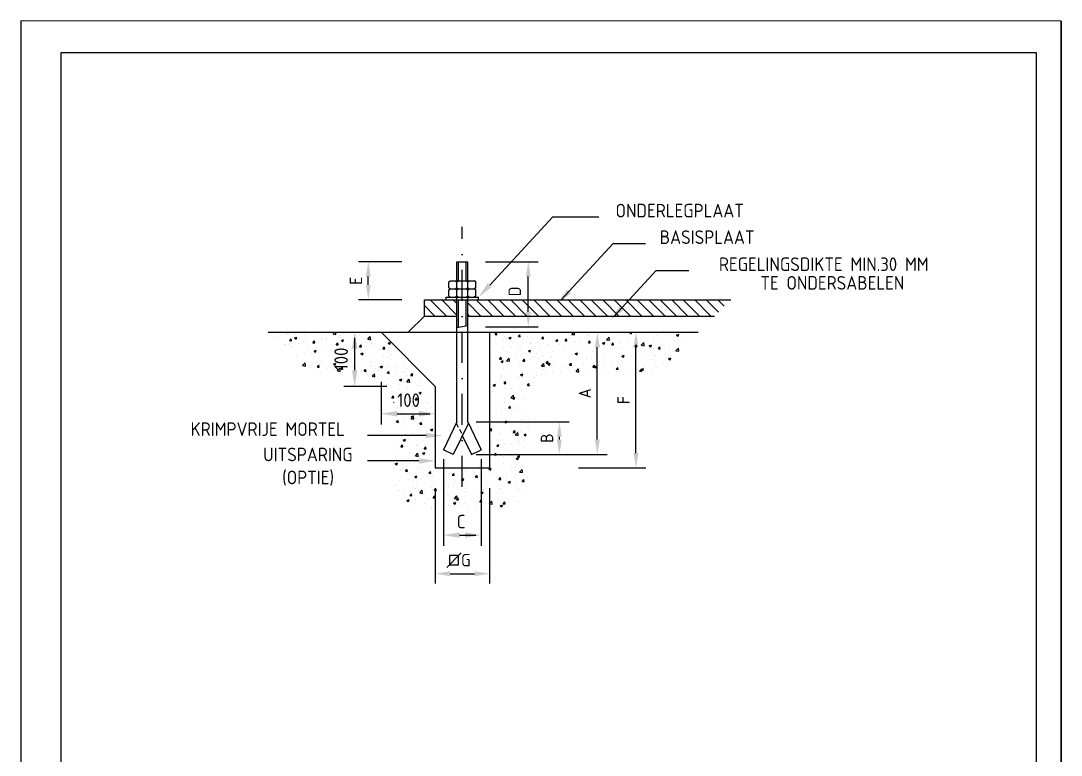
# Model space of a CAD drawing. Extents: x 0 to 2100, y 0 to 2971.
# Drawn here: x 0 to 2100, y 1489 to 2971 of the extents above; entities that cross this region are included whole.
import ezdxf
from ezdxf.enums import TextEntityAlignment as Align

# ---------------------------------------------------------------- set-up
doc = ezdxf.new("R2010")
doc.units = 0
doc.header["$LTSCALE"] = 5
doc.header["$MEASUREMENT"] = 0
doc.header["$PDMODE"] = 3
doc.linetypes.add('DASHDOT', pattern=[25, 12.5, -6.25, 0, -6.25])
doc.linetypes.add('HIDDEN', pattern=[9.375, 6.25, -3.125])
doc.layers.get('0').update_dxf_attribs({"linetype": 'CONTINUOUS'})
doc.layers.get('DEFPOINTS').update_dxf_attribs({"linetype": 'CONTINUOUS'})
for name, color, linetype in [('25', 7, 'CONTINUOUS'), ('35', 2, 'CONTINUOUS'), ('ARC', 3, 'CONTINUOUS'), ('AS', 3, 'DASHDOT'), ('MAAT', 7, 'CONTINUOUS')]:
    doc.layers.add(name, color=color, linetype=linetype)
doc.styles.get("Standard").update_dxf_attribs({"font": 'iso'})
doc.dimstyles.get("Standard").update_dxf_attribs({"dimtxt": 0.18, "dimasz": 0.18, "dimexe": 0.18, "dimexo": 0.0625, "dimgap": 0.09, "dimtad": 0, "dimtih": 1, "dimtoh": 1, "dimdec": 4, "dimzin": 0, "dimdsep": 46, "dimtxsty": 'Standard', "dimcen": 0.09, "dimadec": 0, "dimazin": 0, "dimtfac": 1, "dimtdec": 4, "dimtofl": 0, "dimtmove": 0, "dimatfit": 3, "dimfxl": 1, "dimtolj": 1, "dimtzin": 0, "dimarcsym": 0})

# ---------------------------------------------------------------- blocks, each defined once
blk = doc.blocks.new('*D10')
at = {"layer": 'DEFPOINTS', "color": 0}
for p in [(836.5, 2058.4), (946, 2058.4), (946, 1855.5)]:
    blk.add_point(p, dxfattribs=at)
at = {"layer": 'MAAT', "color": 0, "lineweight": -2}
for p, q in [((836.5, 2028.4), (836.5, 1835.5)), ((946, 2028.4), (946, 1835.5)), ((866.5, 1855.5), (916, 1855.5))]:
    blk.add_line(p, q, dxfattribs=at)
at = {"layer": 'MAAT', "color": 0}
for points in [[(866.5, 1860.5), (866.5, 1850.5), (836.5, 1855.5)], [(916, 1860.5), (916, 1850.5), (946, 1855.5)]]:
    blk.add_solid(points, dxfattribs=at)
at = {"layer": 'MAAT', "color": 0, "insert": (891.2, 1882.8), "char_height": 25, "attachment_point": 5}
blk.add_mtext('\\A1; G', dxfattribs=at)
blk = doc.blocks.new('*D11')
at = {"layer": 'DEFPOINTS', "color": 0}
for p in [(888.9, 2162), (1087.1, 2162), (888.9, 2096.1)]:
    blk.add_point(p, dxfattribs=at)
at = {"layer": 'MAAT', "color": 0, "lineweight": -2}
for p, q in [((918.9, 2162), (1107.1, 2162)), ((1087.1, 2126.1), (1087.1, 2132)), ((918.9, 2096.1), (1107.1, 2096.1))]:
    blk.add_line(p, q, dxfattribs=at)
at = {"layer": 'MAAT', "color": 0}
for points in [[(1082.1, 2132), (1092.1, 2132), (1087.1, 2162)], [(1082.1, 2126.1), (1092.1, 2126.1), (1087.1, 2096.1)]]:
    blk.add_solid(points, dxfattribs=at)
at = {"layer": 'MAAT', "color": 0, "insert": (1062.1, 2129.1), "char_height": 25, "attachment_point": 5, "rotation": 90}
blk.add_mtext('\\A1;B', dxfattribs=at)
blk = doc.blocks.new('*D12')
at = {"layer": 'DEFPOINTS', "color": 0}
for p in [(1069.6, 2342.6), (1163.7, 2342.6), (1069.6, 2096.1)]:
    blk.add_point(p, dxfattribs=at)
at = {"layer": 'MAAT', "color": 0, "lineweight": -2}
for p, q in [((1099.6, 2342.6), (1183.7, 2342.6)), ((1163.7, 2126.1), (1163.7, 2312.6)), ((1099.6, 2096.1), (1183.7, 2096.1))]:
    blk.add_line(p, q, dxfattribs=at)
at = {"layer": 'MAAT', "color": 0}
for points in [[(1158.7, 2312.6), (1168.7, 2312.6), (1163.7, 2342.6)], [(1158.7, 2126.1), (1168.7, 2126.1), (1163.7, 2096.1)]]:
    blk.add_solid(points, dxfattribs=at)
at = {"layer": 'MAAT', "color": 0, "insert": (1138.7, 2219.4), "char_height": 25, "attachment_point": 5, "rotation": 90}
blk.add_mtext('\\A1;A', dxfattribs=at)
blk = doc.blocks.new('*D13')
at = {"layer": 'DEFPOINTS', "color": 0}
for p in [(1095.8, 2342.6), (1241.7, 2342.6), (1095.8, 2069)]:
    blk.add_point(p, dxfattribs=at)
at = {"layer": 'MAAT', "color": 0, "lineweight": -2}
for p, q in [((1125.8, 2342.6), (1261.7, 2342.6)), ((1241.7, 2099), (1241.7, 2312.6)), ((1125.8, 2069), (1261.7, 2069))]:
    blk.add_line(p, q, dxfattribs=at)
at = {"layer": 'MAAT', "color": 0}
for points in [[(1236.7, 2312.6), (1246.7, 2312.6), (1241.7, 2342.6)], [(1236.7, 2099), (1246.7, 2099), (1241.7, 2069)]]:
    blk.add_solid(points, dxfattribs=at)
at = {"layer": 'MAAT', "color": 0, "insert": (1216.7, 2205.8), "char_height": 25, "attachment_point": 5, "rotation": 90}
blk.add_mtext('\\A1;F', dxfattribs=at)
blk = doc.blocks.new('*D14')
at = {"layer": 'DEFPOINTS', "color": 0}
for p in [(701.4, 2484.9), (798.8, 2484.9), (798.8, 2408.3)]:
    blk.add_point(p, dxfattribs=at)
at = {"layer": 'MAAT', "color": 0, "lineweight": -2}
for p, q in [((768.8, 2484.9), (681.4, 2484.9)), ((701.4, 2438.3), (701.4, 2454.9)), ((768.8, 2408.3), (681.4, 2408.3))]:
    blk.add_line(p, q, dxfattribs=at)
at = {"layer": 'MAAT', "color": 0}
for points in [[(696.4, 2454.9), (706.4, 2454.9), (701.4, 2484.9)], [(696.4, 2438.3), (706.4, 2438.3), (701.4, 2408.3)]]:
    blk.add_solid(points, dxfattribs=at)
at = {"layer": 'MAAT', "color": 0, "insert": (676.4, 2446.6), "char_height": 25, "attachment_point": 5, "rotation": 90}
blk.add_mtext('\\A1;E', dxfattribs=at)
blk = doc.blocks.new('*X0')
at = {"color": 0}
for p, q in [((637, 1643.2), (637, 1643.2)), ((649, 1633.7), (649, 1633.7)), ((667.6, 1642.1), (667.6, 1642.1)), ((669.1, 1641.9), (669.1, 1641.9)), ((672, 1641.7), (672, 1641.7)), ((673.5, 1628.4), (676.4, 1631.8)), ((677.1, 1628.1), (676.4, 1631.8)), ((682.8, 1633.4), (687, 1635)), ((682.8, 1633.4), (685.8, 1631.4)), ((684, 1639.7), (684, 1639.7)), ((685.8, 1631.4), (687, 1635)), ((701.1, 1640.5), (701.1, 1640.5)), ((733.1, 1639.2), (733.1, 1639.2)), ((733.3, 1632.5), (733.3, 1632.5)), ((753.7, 1640.9), (756.5, 1643.8)), ((753.7, 1640.9), (759, 1640)), ((759, 1640), (758.6, 1643.8)), ((763.6, 1634.3), (763.6, 1634.3)), ((765.2, 1637.8), (765.2, 1637.8)), ((765.2, 1633.4), (765.2, 1633.4)), ((768.3, 1638.5), (768.3, 1638.5)), ((794.4, 1638.5), (794.4, 1638.5)), ((797.2, 1636.4), (797.2, 1636.4)), ((803.1, 1638.4), (803.1, 1638.4)), ((816.6, 1643.2), (816.6, 1643.2)), ((817.7, 1630.9), (822.4, 1635.8)), ((818.1, 1640.4), (818.1, 1640.4)), ((823.1, 1630.1), (822.4, 1635.8)), ((824.7, 1642.3), (824.7, 1642.3)), ((829.2, 1635.1), (829.2, 1635.1)), ((840.9, 1643.4), (840.9, 1643.4)), ((1052.5, 1639.6), (1055.4, 1643.1)), ((1052.5, 1639.6), (1056, 1639.3)), ((1056.1, 1639.3), (1055.4, 1643.1)), ((1069.8, 1636.2), (1069.8, 1636.2)), ((1072.8, 1632.3), (1072.8, 1632.3)), ((1078.1, 1633.5), (1082.3, 1635.1)), ((1078.1, 1633.5), (1081.1, 1631.5)), ((1081.1, 1631.5), (1082.3, 1635.1)), ((1089.1, 1632.9), (1089.1, 1632.9)), ((1095.5, 1635.9), (1098.4, 1639.3)), ((1095.5, 1635.9), (1099.1, 1635.6)), ((1099.1, 1635.6), (1098.4, 1639.3)), ((1100.1, 1640.1), (1100.1, 1640.1)), ((1103.7, 1635.8), (1103.7, 1635.8)), ((1111.8, 1635.9), (1111.8, 1635.9)), ((1138.5, 1632.1), (1141.4, 1635.6)), ((1138.5, 1632.1), (1142.1, 1631.8)), ((1138.7, 1641.8), (1138.7, 1641.8)), ((1142.1, 1631.8), (1141.4, 1635.6)), ((1149.7, 1640.8), (1149.7, 1640.8)), ((1164.7, 1642.8), (1164.7, 1642.8)), ((1181.6, 1628.3), (1184.5, 1631.8)), ((1185.2, 1628), (1184.5, 1631.8)), ((1188.1, 1634.6), (1188.1, 1634.6)), ((1191.6, 1632.7), (1191.6, 1632.7)), ((1194, 1639.7), (1197.9, 1643.8)), ((1194, 1639.7), (1199.3, 1638.9)), ((1199.3, 1638.9), (1198.8, 1643.8)), ((1222.8, 1637.2), (1222.8, 1637.2)), ((1223, 1640.6), (1223, 1640.6)), ((1247.3, 1632.1), (1247.3, 1632.1)), ((1253.6, 1641.4), (1253.6, 1641.4)), ((1258, 1629.8), (1262.7, 1634.7)), ((1263.4, 1629), (1262.7, 1634.7)), ((1285.2, 1637.1), (1285.2, 1637.1)), ((1300.2, 1639.1), (1300.2, 1639.1)), ((1301, 1643.3), (1302.3, 1643.8)), ((1301, 1643.3), (1304, 1641.2)), ((1304, 1641.2), (1304.8, 1643.8)), ((1315.9, 1631.6), (1315.9, 1631.6)), ((1323, 1642.1), (1323, 1642.1)), ((1345.1, 1634), (1345.1, 1634)), ((1350.9, 1637.6), (1350.9, 1637.6)), ((1375.4, 1637.8), (1375.4, 1637.8)), ((1385.9, 1643.6), (1385.9, 1643.6)), ((1387.2, 1638.4), (1391.4, 1640.1)), ((1387.2, 1638.4), (1390.2, 1636.4)), ((1390.2, 1636.4), (1391.4, 1640.1)), ((1406.6, 1642.3), (1406.6, 1642.3)), ((663.4, 1620.5), (663.4, 1620.5)), ((666.9, 1620.4), (666.9, 1620.4)), ((671.3, 1621.7), (671.3, 1621.7)), ((673.5, 1628.4), (677.1, 1628.1)), ((676.5, 1618.1), (676.5, 1618.1)), ((689.6, 1623.4), (689.6, 1623.4)), ((698.4, 1626.5), (698.4, 1626.5)), ((702.1, 1625.9), (702.1, 1625.9)), ((708.5, 1616.7), (708.5, 1616.7)), ((716.5, 1624.6), (719.4, 1628.1)), ((716.5, 1624.6), (720.1, 1624.3)), ((720.1, 1624.3), (719.4, 1628.1)), ((727.5, 1628.4), (727.5, 1628.4)), ((732.4, 1629.8), (732.4, 1629.8)), ((740.6, 1615.4), (740.6, 1615.4)), ((742.5, 1630.4), (742.5, 1630.4)), ((759.5, 1620.9), (762.4, 1624.3)), ((759.5, 1620.9), (763.1, 1620.6)), ((763.1, 1620.6), (762.4, 1624.3)), ((762.8, 1614.3), (762.8, 1614.3)), ((769, 1628.6), (773.2, 1630.2)), ((769, 1628.6), (772, 1626.6)), ((772, 1626.6), (773.2, 1630.2)), ((772.6, 1614), (772.6, 1614)), ((787.3, 1614.7), (787.3, 1614.7)), ((791.3, 1617.5), (791.3, 1617.5)), ((793.7, 1618.5), (793.7, 1618.5)), ((802.3, 1616.7), (802.3, 1616.7)), ((802.6, 1617.1), (805.5, 1620.6)), ((802.6, 1617.1), (806.2, 1616.8)), ((804.6, 1612.7), (804.6, 1612.7)), ((806.2, 1616.8), (805.5, 1620.5)), ((817.7, 1630.9), (823.1, 1630.1)), ((824, 1622.4), (824, 1622.4)), ((825.1, 1619.7), (825.1, 1619.7)), ((826.2, 1623.5), (826.2, 1623.5)), ((845.6, 1613.3), (848.5, 1616.8)), ((845.6, 1613.3), (849.2, 1613)), ((849.2, 1613), (848.5, 1616.8)), ((855.1, 1626.9), (855.1, 1626.9)), ((855.3, 1623.8), (859.5, 1625.4)), ((855.3, 1623.8), (858.2, 1621.8)), ((858.2, 1621.8), (859.5, 1625.4)), ((1053.4, 1625.6), (1053.4, 1625.6)), ((1068.7, 1629.8), (1068.7, 1629.8)), ((1069, 1616.3), (1069, 1616.3)), ((1074.1, 1630.9), (1074.1, 1630.9)), ((1083.1, 1616.6), (1083.1, 1616.6)), ((1085.5, 1624.3), (1085.5, 1624.3)), ((1096, 1612.2), (1096, 1612.2)), ((1099.3, 1620.1), (1099.3, 1620.1)), ((1104.8, 1631), (1104.8, 1631)), ((1117.5, 1622.9), (1117.5, 1622.9)), ((1118.1, 1622.6), (1118.1, 1622.6)), ((1130.5, 1624.6), (1130.5, 1624.6)), ((1133.9, 1617.2), (1133.9, 1617.2)), ((1136.9, 1629.6), (1136.9, 1629.6)), ((1149, 1619.2), (1149, 1619.2)), ((1149.5, 1621.6), (1149.5, 1621.6)), ((1153.1, 1628.6), (1153.1, 1628.6)), ((1161.3, 1628.8), (1161.3, 1628.8)), ((1164.4, 1628.7), (1168.6, 1630.3)), ((1164.4, 1628.7), (1167.3, 1626.7)), ((1167.3, 1626.7), (1168.6, 1630.3)), ((1168.9, 1628.3), (1168.9, 1628.3)), ((1171.7, 1622.1), (1171.7, 1622.1)), ((1181.5, 1620.2), (1181.5, 1620.2)), ((1181.6, 1628.3), (1185.2, 1628)), ((1190.9, 1612.7), (1190.9, 1612.7)), ((1200.9, 1626.9), (1200.9, 1626.9)), ((1209.6, 1627.1), (1209.6, 1627.1)), ((1211, 1613.6), (1211, 1613.6)), ((1213.6, 1618.9), (1213.6, 1618.9)), ((1222, 1617.2), (1222, 1617.2)), ((1224.6, 1629.1), (1224.6, 1629.1)), ((1224.6, 1624.6), (1227.5, 1628)), ((1224.6, 1624.6), (1228.2, 1624.3)), ((1228.2, 1624.3), (1227.5, 1628)), ((1232.9, 1625.6), (1232.9, 1625.6)), ((1245.6, 1617.5), (1245.6, 1617.5)), ((1246, 1619.6), (1246, 1619.6)), ((1250.6, 1623.9), (1254.8, 1625.5)), ((1250.6, 1623.9), (1253.6, 1621.9)), ((1252.8, 1621.4), (1252.8, 1621.4)), ((1253.6, 1621.9), (1254.8, 1625.5)), ((1258, 1629.8), (1263.4, 1629)), ((1265, 1624.2), (1265, 1624.2)), ((1267.6, 1620.8), (1270.5, 1624.3)), ((1267.6, 1620.8), (1271.2, 1620.5)), ((1269.4, 1613.4), (1269.4, 1613.4)), ((1271.2, 1620.5), (1270.5, 1624.3)), ((1277.6, 1616.1), (1277.6, 1616.1)), ((1281, 1625.6), (1281, 1625.6)), ((1283.2, 1625.3), (1283.2, 1625.3)), ((1284.5, 1615.4), (1284.5, 1615.4)), ((1297, 1622.9), (1297, 1622.9)), ((1307.2, 1618.4), (1307.2, 1618.4)), ((1309.7, 1614.8), (1309.7, 1614.8)), ((1310.7, 1617.1), (1313.6, 1620.5)), ((1310.7, 1617.1), (1314.3, 1616.7)), ((1314.3, 1616.7), (1313.6, 1620.5)), ((1314.3, 1629.8), (1314.3, 1629.8)), ((1322, 1619.9), (1326.7, 1624.7)), ((1322.1, 1619.9), (1327.4, 1619)), ((1327.4, 1619), (1326.7, 1624.7)), ((1329, 1621.5), (1329, 1621.5)), ((1336.8, 1619.1), (1341, 1620.7)), ((1336.8, 1619.1), (1339.8, 1617.1)), ((1339.8, 1617.1), (1341, 1620.7)), ((1341.7, 1613.4), (1341.7, 1613.4)), ((1344.4, 1614), (1344.4, 1614)), ((1345.1, 1623.4), (1345.1, 1623.4)), ((1353.7, 1613.3), (1356.6, 1616.7)), ((1353.7, 1613.3), (1357.3, 1613)), ((1357.3, 1613), (1356.6, 1616.7)), ((1360.1, 1625.4), (1360.1, 1625.4)), ((1361.1, 1620.1), (1361.1, 1620.1)), ((1373.7, 1612.1), (1373.7, 1612.1)), ((1374.7, 1617.8), (1374.7, 1617.8)), ((1382.8, 1628.4), (1382.8, 1628.4)), ((1386.1, 1609.9), (1390.8, 1614.8)), ((1391.4, 1609.1), (1390.8, 1614.8)), ((1393.1, 1618.8), (1393.1, 1618.8)), ((1405.9, 1622.3), (1405.9, 1622.3)), ((686.3, 1599.5), (686.3, 1599.5)), ((701.4, 1605.9), (701.4, 1605.9)), ((711.7, 1604.8), (711.7, 1604.8)), ((718.6, 1609.2), (722.8, 1610.8)), ((718.6, 1609.2), (721.6, 1607.2)), ((721.3, 1605.5), (721.3, 1605.5)), ((721.6, 1607.2), (722.8, 1610.8)), ((726.7, 1606.7), (726.7, 1606.7)), ((731.7, 1609.8), (731.7, 1609.8)), ((749.4, 1609.7), (749.4, 1609.7)), ((756.3, 1611.5), (756.3, 1611.5)), ((762.1, 1594.3), (762.1, 1594.3)), ((786.6, 1593), (786.6, 1593)), ((792.9, 1598.5), (792.9, 1598.5)), ((804.8, 1604.4), (809, 1606)), ((804.8, 1604.4), (807.8, 1602.4)), ((807.8, 1602.4), (809, 1606)), ((809.3, 1596), (809.3, 1596)), ((823.2, 1602.4), (823.2, 1602.4)), ((836.7, 1611.3), (836.7, 1611.3)), ((847.2, 1601), (847.2, 1601)), ((854.4, 1606.9), (854.4, 1606.9)), ((858.8, 1593.7), (858.8, 1593.7)), ((862.2, 1603), (862.2, 1603)), ((868.7, 1609.9), (868.7, 1609.9)), ((1048.1, 1610.6), (1048.1, 1610.6)), ((1058.3, 1607.2), (1058.3, 1607.2)), ((1060.8, 1594.5), (1063.7, 1598)), ((1060.8, 1594.5), (1064.4, 1594.2)), ((1060.9, 1601.8), (1060.9, 1601.8)), ((1064.4, 1594.2), (1063.7, 1598)), ((1068.3, 1596.3), (1068.3, 1596.3)), ((1073.3, 1609.2), (1073.3, 1609.2)), ((1073.9, 1591.2), (1078.5, 1596.1)), ((1079.2, 1590.4), (1078.5, 1596.1)), ((1092.9, 1600.5), (1092.9, 1600.5)), ((1098.6, 1600.1), (1098.6, 1600.1)), ((1103.8, 1590.7), (1106.7, 1594.2)), ((1106, 1595.6), (1106, 1595.6)), ((1107.4, 1590.4), (1106.7, 1594.2)), ((1113.9, 1609.4), (1118.1, 1611)), ((1113.9, 1609.4), (1116.9, 1607.3)), ((1116.9, 1607.3), (1118.1, 1611)), ((1118.2, 1593.5), (1118.2, 1593.5)), ((1124.9, 1599.1), (1124.9, 1599.1)), ((1129.8, 1604.6), (1129.8, 1604.6)), ((1133.2, 1595.5), (1133.2, 1595.5)), ((1141, 1601.6), (1141, 1601.6)), ((1155.9, 1598.5), (1155.9, 1598.5)), ((1157, 1597.8), (1157, 1597.8)), ((1160.6, 1608.8), (1160.6, 1608.8)), ((1176, 1607.6), (1176, 1607.6)), ((1189, 1596.4), (1189, 1596.4)), ((1190.1, 1592.7), (1190.1, 1592.7)), ((1193.8, 1603.5), (1193.8, 1603.5)), ((1200.2, 1604.5), (1204.4, 1606.2)), ((1200.2, 1604.5), (1203.2, 1602.5)), ((1203.2, 1602.5), (1204.4, 1606.2)), ((1208.8, 1605.5), (1208.8, 1605.5)), ((1221, 1595.1), (1221, 1595.1)), ((1221.3, 1597.2), (1221.3, 1597.2)), ((1231.5, 1608.4), (1231.5, 1608.4)), ((1252.1, 1601.4), (1252.1, 1601.4)), ((1253, 1593.7), (1253, 1593.7)), ((1282.4, 1605.3), (1282.4, 1605.3)), ((1286.4, 1599.7), (1290.6, 1601.4)), ((1286.4, 1599.7), (1289.4, 1597.7)), ((1289.4, 1597.7), (1290.6, 1601.4)), ((1291.4, 1594.7), (1291.4, 1594.7)), ((1313.5, 1595.8), (1313.5, 1595.8)), ((1313.6, 1609.8), (1313.6, 1609.8)), ((1329.3, 1599.7), (1329.3, 1599.7)), ((1343.7, 1594), (1343.7, 1594)), ((1344.3, 1601.7), (1344.3, 1601.7)), ((1348.5, 1601.8), (1348.5, 1601.8)), ((1367, 1604.7), (1367, 1604.7)), ((1372.6, 1594.9), (1376.8, 1596.6)), ((1372.6, 1594.9), (1375.6, 1592.9)), ((1374, 1597.9), (1374, 1597.9)), ((1375.6, 1592.9), (1376.8, 1596.6)), ((1383.5, 1607.8), (1383.5, 1607.8)), ((1386.1, 1609.9), (1391.4, 1609.1)), ((696.9, 1586.1), (696.9, 1586.1)), ((697.6, 1582.4), (702.3, 1587.3)), ((697.6, 1582.4), (703, 1581.6)), ((700.7, 1586), (700.7, 1586)), ((703, 1581.6), (702.3, 1587.3)), ((709.5, 1578), (709.5, 1578)), ((710.9, 1583.1), (710.9, 1583.1)), ((724.8, 1579.5), (727.7, 1582.9)), ((724.8, 1579.5), (728.4, 1579.2)), ((728.4, 1579.2), (727.7, 1582.9)), ((728.9, 1584.7), (728.9, 1584.7)), ((731, 1589.8), (731, 1589.8)), ((733.6, 1586.1), (733.6, 1586.1)), ((741.5, 1576.6), (741.5, 1576.6)), ((753.8, 1575.7), (753.8, 1575.7)), ((754.4, 1585.1), (758.6, 1586.7)), ((754.4, 1585.1), (757.4, 1583.1)), ((757.4, 1583.1), (758.6, 1586.7)), ((760.9, 1583.3), (760.9, 1583.3)), ((761.4, 1574.3), (761.4, 1574.3)), ((761.6, 1572.5), (766.3, 1577.4)), ((767, 1571.7), (766.3, 1577.4)), ((767.9, 1575.7), (770.8, 1579.2)), ((767.9, 1575.7), (771.4, 1575.4)), ((771.5, 1575.4), (770.8, 1579.2)), ((771.5, 1591.1), (771.5, 1591.1)), ((773.6, 1575.3), (773.6, 1575.3)), ((788.8, 1581.7), (788.8, 1581.7)), ((792.2, 1578.6), (792.2, 1578.6)), ((792.9, 1582), (792.9, 1582)), ((805.6, 1573.9), (805.6, 1573.9)), ((810.9, 1572), (813.8, 1575.4)), ((814.5, 1571.7), (813.8, 1575.4)), ((822.5, 1582.4), (822.5, 1582.4)), ((823.8, 1587.7), (823.8, 1587.7)), ((825, 1580.6), (825, 1580.6)), ((831.4, 1577.3), (831.4, 1577.3)), ((838.1, 1574.5), (838.1, 1574.5)), ((840.7, 1580.3), (844.9, 1581.9)), ((840.7, 1580.3), (843.6, 1578.2)), ((843.6, 1578.2), (844.9, 1581.9)), ((846.4, 1579.3), (846.4, 1579.3)), ((853.7, 1586.9), (853.7, 1586.9)), ((857, 1579.3), (857, 1579.3)), ((869.1, 1582.3), (869.1, 1582.3)), ((873.1, 1580.6), (873.1, 1580.6)), ((884.5, 1591.1), (884.5, 1591.1)), ((889, 1577.9), (889, 1577.9)), ((1042.5, 1583.6), (1042.5, 1583.6)), ((1057.5, 1585.5), (1057.5, 1585.5)), ((1063.5, 1590), (1067.7, 1591.6)), ((1063.5, 1590), (1066.5, 1588)), ((1066.5, 1588), (1067.7, 1591.6)), ((1067.6, 1576.3), (1067.6, 1576.3)), ((1071, 1589.6), (1071, 1589.6)), ((1073.9, 1591.2), (1079.2, 1590.4)), ((1080.3, 1588.5), (1080.3, 1588.5)), ((1097.9, 1580.2), (1097.9, 1580.2)), ((1103.8, 1590.7), (1107.4, 1590.4)), ((1129, 1584.6), (1129, 1584.6)), ((1137.9, 1581.3), (1142.6, 1586.2)), ((1137.9, 1581.3), (1143.2, 1580.5)), ((1140.1, 1574.8), (1140.1, 1574.8)), ((1143.2, 1580.5), (1142.6, 1586.1)), ((1146.9, 1587), (1149.7, 1590.4)), ((1146.9, 1587), (1150.4, 1586.7)), ((1150.5, 1586.7), (1149.8, 1590.4)), ((1149.8, 1585.2), (1154, 1586.8)), ((1149.8, 1585.2), (1152.7, 1583.2)), ((1152.7, 1583.2), (1154, 1586.8)), ((1159.8, 1588.9), (1159.8, 1588.9)), ((1178, 1579.8), (1178, 1579.8)), ((1189.9, 1583.2), (1192.8, 1586.7)), ((1189.9, 1583.2), (1193.5, 1582.9)), ((1193.5, 1582.9), (1192.8, 1586.7)), ((1193, 1581.8), (1193, 1581.8)), ((1201.9, 1571.3), (1206.6, 1576.2)), ((1207.3, 1570.5), (1206.6, 1576.2)), ((1208.5, 1577.8), (1208.5, 1577.8)), ((1215.8, 1584.8), (1215.8, 1584.8)), ((1220.6, 1577.2), (1220.6, 1577.2)), ((1232.9, 1579.5), (1235.8, 1582.9)), ((1232.9, 1579.5), (1236.5, 1579.1)), ((1236.5, 1579.1), (1235.8, 1582.9)), ((1236, 1580.4), (1240.2, 1582)), ((1236, 1580.4), (1239, 1578.4)), ((1239, 1578.4), (1240.2, 1582)), ((1243.5, 1583.8), (1243.5, 1583.8)), ((1251.4, 1581.5), (1251.4, 1581.5)), ((1253.6, 1589.8), (1253.6, 1589.8)), ((1268.7, 1591.7), (1268.7, 1591.7)), ((1276, 1575.7), (1278.9, 1579.1)), ((1276, 1575.7), (1279.6, 1575.4)), ((1278.5, 1589.8), (1278.5, 1589.8)), ((1279.6, 1575.4), (1278.9, 1579.1)), ((1281.7, 1585.3), (1281.7, 1585.3)), ((1285.1, 1592.4), (1285.1, 1592.4)), ((1292.9, 1576.7), (1292.9, 1576.7)), ((1312.9, 1589.8), (1312.9, 1589.8)), ((1313.5, 1576.1), (1313.5, 1576.1)), ((1317.1, 1591), (1317.1, 1591)), ((1319, 1571.9), (1321.9, 1575.4)), ((1322.6, 1571.6), (1321.9, 1575.4)), ((1322.2, 1575.6), (1326.4, 1577.2)), ((1322.2, 1575.6), (1325.2, 1573.6)), ((1325.2, 1573.6), (1326.4, 1577.2)), ((1327.8, 1582.7), (1327.8, 1582.7)), ((1328.5, 1578), (1328.5, 1578)), ((1342.9, 1574.1), (1342.9, 1574.1)), ((1349.1, 1589.6), (1349.1, 1589.6)), ((1351.2, 1581), (1351.2, 1581)), ((1362.8, 1588.7), (1362.8, 1588.7)), ((718.8, 1569.7), (718.8, 1569.7)), ((730.2, 1569.8), (730.2, 1569.8)), ((761.7, 1572.5), (767, 1571.7)), ((770.8, 1569.4), (770.8, 1569.4)), ((793.5, 1572.4), (793.5, 1572.4)), ((810.9, 1572), (814.5, 1571.7)), ((821.8, 1562.4), (821.8, 1562.4)), ((825.7, 1562.6), (830.4, 1567.4)), ((825.7, 1562.6), (831, 1561.7)), ((831, 1561.7), (830.4, 1567.4)), ((830.6, 1555.7), (830.6, 1555.7)), ((837.6, 1572.6), (837.6, 1572.6)), ((852.9, 1566.9), (852.9, 1566.9)), ((853.4, 1558.7), (853.4, 1558.7)), ((853.9, 1568.2), (856.8, 1571.7)), ((853.9, 1568.2), (857.5, 1567.9)), ((857.5, 1567.9), (856.8, 1571.7)), ((869.7, 1571.2), (869.7, 1571.2)), ((876.5, 1556.1), (880.7, 1557.7)), ((876.5, 1556.1), (879.5, 1554.1)), ((879.5, 1554.1), (880.7, 1557.7)), ((883.7, 1571.2), (883.7, 1571.2)), ((889.7, 1552.6), (894.4, 1557.5)), ((891.2, 1563.6), (891.2, 1563.6)), ((895.1, 1551.8), (894.4, 1557.5)), ((896.1, 1559.6), (896.1, 1559.6)), ((897, 1564.4), (899.9, 1567.9)), ((897, 1564.4), (900.6, 1564.1)), ((900.6, 1564.1), (899.9, 1567.9)), ((901.7, 1569.9), (901.7, 1569.9)), ((906.3, 1565.6), (906.3, 1565.6)), ((913.3, 1555), (913.3, 1555)), ((1049.2, 1571.2), (1049.2, 1571.2)), ((1061.8, 1563.1), (1061.8, 1563.1)), ((1064.5, 1564.9), (1064.5, 1564.9)), ((1066.8, 1556.3), (1066.8, 1556.3)), ((1081.2, 1569.8), (1081.2, 1569.8)), ((1093.9, 1561.8), (1093.9, 1561.8)), ((1097.1, 1560.2), (1097.1, 1560.2)), ((1099.3, 1565.8), (1103.5, 1567.5)), ((1099.3, 1565.8), (1102.3, 1563.8)), ((1102.3, 1563.8), (1103.5, 1567.5)), ((1102.4, 1569.9), (1102.4, 1569.9)), ((1103.5, 1559.8), (1103.5, 1559.8)), ((1113.2, 1568.5), (1113.2, 1568.5)), ((1117.4, 1571.8), (1117.4, 1571.8)), ((1125.9, 1560.4), (1125.9, 1560.4)), ((1128.3, 1564.7), (1128.3, 1564.7)), ((1138.5, 1565.8), (1138.5, 1565.8)), ((1145.3, 1567.1), (1145.3, 1567.1)), ((1159.1, 1568.9), (1159.1, 1568.9)), ((1173.5, 1571.8), (1173.5, 1571.8)), ((1189.4, 1572.7), (1189.4, 1572.7)), ((1201.9, 1571.3), (1207.3, 1570.5)), ((1257.9, 1570.6), (1257.9, 1570.6)), ((1275.6, 1571.1), (1275.6, 1571.1)), ((1312.1, 1569.8), (1312.1, 1569.8)), ((1319, 1571.9), (1322.6, 1571.6)), ((845.1, 1548.8), (845.1, 1548.8)), ((852.2, 1547), (852.2, 1547)), ((861.1, 1553.6), (861.1, 1553.6)), ((875.5, 1540), (875.5, 1540)), ((877.1, 1547.4), (877.1, 1547.4)), ((883, 1551.2), (883, 1551.2)), ((889.7, 1552.6), (895.1, 1551.8)), ((890.5, 1542), (890.5, 1542)), ((909.1, 1546.1), (909.1, 1546.1)), ((913.2, 1544.9), (913.2, 1544.9)), ((941.2, 1544.7), (941.2, 1544.7)), ((1048.7, 1541.2), (1048.7, 1541.2)), ((1048.9, 1546.5), (1053.1, 1548.1)), ((1048.9, 1546.5), (1051.9, 1544.5)), ((1051.9, 1544.5), (1053.1, 1548.1)), ((1066.1, 1536.4), (1066.1, 1536.4)), ((1068.5, 1553.8), (1068.5, 1553.8)), ((1069.1, 1549.4), (1072, 1552.8)), ((1069.1, 1549.4), (1072.7, 1549.1)), ((1069.3, 1539.3), (1069.3, 1539.3)), ((1072.7, 1549.1), (1072, 1552.8)), ((1082.9, 1540.6), (1082.9, 1540.6)), ((1086.6, 1546.2), (1086.6, 1546.2)), ((1096.4, 1540.2), (1096.4, 1540.2)), ((1101.3, 1538), (1101.3, 1538)), ((1101.6, 1548.2), (1101.6, 1548.2)), ((1112.1, 1545.6), (1115, 1549.1)), ((1112.1, 1545.6), (1115.7, 1545.3)), ((1115.7, 1545.3), (1115.1, 1549.1)), ((1117.9, 1546.6), (1117.9, 1546.6)), ((1124.3, 1551.2), (1124.3, 1551.2)), ((862.3, 1523.1), (865.2, 1526.5)), ((862.3, 1523.1), (865.8, 1522.8)), ((865.9, 1522.8), (865.2, 1526.5)), ((865.4, 1516.8), (865.4, 1516.8)), ((874.7, 1518.3), (874.7, 1518.3)), ((882.3, 1531.2), (882.3, 1531.2)), ((893.6, 1523.8), (893.6, 1523.8)), ((897.4, 1521.3), (897.4, 1521.3)), ((905.3, 1519.3), (908.2, 1522.8)), ((905.3, 1519.3), (908.9, 1519)), ((908.9, 1519), (908.2, 1522.8)), ((912.3, 1531.9), (916.5, 1533.6)), ((912.3, 1531.9), (915.3, 1529.9)), ((912.6, 1535), (912.6, 1535)), ((915.3, 1529.9), (916.5, 1533.6)), ((928.6, 1529.8), (928.6, 1529.8)), ((935.3, 1526.3), (935.3, 1526.3)), ((1047.9, 1534.6), (1047.9, 1534.6)), ((1065.4, 1516.4), (1065.4, 1516.4)), ((1070.8, 1522.5), (1070.8, 1522.5)), ((1081.8, 1522.8), (1086.5, 1527.7)), ((1081.8, 1522.8), (1087.2, 1522)), ((1084.7, 1522.3), (1088.9, 1523.9)), ((1084.7, 1522.3), (1087.7, 1520.3)), ((1085.8, 1524.5), (1085.8, 1524.5)), ((1087.2, 1522), (1086.5, 1527.7)), ((1087.7, 1520.3), (1088.9, 1524)), ((1095.7, 1520.2), (1095.7, 1520.2)), ((1105.8, 1519.6), (1105.8, 1519.6)), ((1108.5, 1527.5), (1108.5, 1527.5)), ((865.8, 1514.1), (866.1, 1514.2)), ((866, 1513.9), (866.1, 1514.2)), ((873, 1504.6), (873, 1504.6)), ((878.1, 1508.7), (878.1, 1508.7)), ((881.6, 1511.2), (881.6, 1511.2)), ((881.6, 1497.6), (881.6, 1497.6)), ((897.4, 1515.4), (897.4, 1515.4)), ((908, 1510.6), (908, 1510.6)), ((910.1, 1507.4), (910.1, 1507.4)), ((911.9, 1515.1), (911.9, 1515.1)), ((919.5, 1502.6), (919.5, 1502.6)), ((929.5, 1514.1), (929.5, 1514.1)), ((934.5, 1504.6), (934.5, 1504.6)), ((942.1, 1506), (942.1, 1506)), ((1055, 1498.9), (1055, 1498.9)), ((1057.6, 1508.7), (1057.6, 1508.7)), ((1070, 1500.8), (1070, 1500.8)), ((1070.2, 1500.6), (1070.2, 1500.6)), ((1070.8, 1513.6), (1070.8, 1513.6)), ((1077.4, 1504.3), (1080.3, 1507.7)), ((1077.4, 1504.3), (1081, 1503.9)), ((1081, 1503.9), (1080.3, 1507.7)), ((1089.6, 1507.3), (1089.6, 1507.3)), ((1092.8, 1503.8), (1092.8, 1503.8)), ((1095, 1500.3), (1095, 1500.3)), ((1102.3, 1499.2), (1102.3, 1499.2)), ((870.6, 1477.9), (873.5, 1481.4)), ((870.6, 1477.9), (874.2, 1477.6)), ((874.2, 1477.6), (873.5, 1481.4)), ((880.8, 1491.3), (880.8, 1491.3)), ((885.5, 1484.9), (885.5, 1484.9)), ((895.9, 1483.6), (895.9, 1483.6)), ((897.7, 1488.4), (901.9, 1490)), ((897.7, 1484.2), (902.3, 1489.1)), ((897.7, 1488.4), (900.7, 1486.4)), ((897.7, 1484.2), (903, 1483.4)), ((900.7, 1486.4), (901.9, 1490.1)), ((903, 1483.4), (902.3, 1489.1)), ((903.7, 1478.9), (903.7, 1478.9)), ((911.1, 1495.1), (911.1, 1495.1)), ((913.6, 1474.2), (916.5, 1477.6)), ((917.2, 1473.9), (916.5, 1477.6)), ((917.5, 1483.6), (917.5, 1483.6)), ((918.8, 1480.9), (918.8, 1480.9)), ((930.9, 1489.6), (930.9, 1489.6)), ((941.5, 1483.9), (941.5, 1483.9)), ((941.6, 1479.6), (941.6, 1479.6)), ((1045.7, 1478.2), (1045.7, 1478.2)), ((1064.6, 1496.4), (1064.6, 1496.4)), ((1068.4, 1477.8), (1068.4, 1477.8)), ((1070.1, 1478.8), (1074.3, 1480.4)), ((1070.1, 1478.8), (1073.1, 1476.8)), ((1073.1, 1476.8), (1074.3, 1480.4)), ((1077, 1480.2), (1077, 1480.2)), ((1094.2, 1480.3), (1094.2, 1480.3)), ((1103.3, 1483.8), (1103.3, 1483.8)), ((1114.9, 1485.1), (1114.9, 1485.1)), ((880.1, 1471.3), (880.1, 1471.3)), ((910.4, 1475.1), (910.4, 1475.1)), ((913.6, 1474.2), (917.2, 1473.9)), ((925.7, 1460.2), (925.7, 1460.2)), ((933.5, 1464.3), (937.7, 1465.9)), ((933.5, 1464.3), (936.5, 1462.3)), ((936.5, 1462.3), (937.7, 1465.9)), ((940.8, 1459.7), (940.8, 1459.7)), ((1042.7, 1462.9), (1045.6, 1466.3)), ((1042.7, 1462.9), (1046.3, 1462.6)), ((1046.3, 1462.6), (1045.6, 1466.3)), ((1047.7, 1458.6), (1047.7, 1458.6)), ((1054.3, 1477.2), (1054.3, 1477.2)), ((1063.9, 1476.4), (1063.9, 1476.4)), ((1077.7, 1476.8), (1077.7, 1476.8)), ((1082.7, 1464.6), (1082.7, 1464.6)), ((1085.8, 1459.1), (1088.7, 1462.6)), ((1085.8, 1459.1), (1089.3, 1458.8)), ((1089.4, 1458.8), (1088.7, 1462.6)), ((1089.8, 1454.5), (1094.4, 1459.3)), ((1093.5, 1460.3), (1093.5, 1460.3)), ((1095.1, 1453.6), (1094.5, 1459.3)), ((1099.1, 1461.5), (1099.1, 1461.5)), ((1109.7, 1475.5), (1109.7, 1475.5)), ((1114.1, 1463.5), (1114.1, 1463.5)), ((873.8, 1454.3), (873.8, 1454.3)), ((879.4, 1451.3), (879.4, 1451.3)), ((883.1, 1444.9), (887.3, 1446.5)), ((883.1, 1444.9), (886.1, 1442.9)), ((886.1, 1442.9), (887.3, 1446.5)), ((886.5, 1446.2), (886.5, 1446.2)), ((888, 1455.3), (888, 1455.3)), ((893.4, 1447.8), (893.4, 1447.8)), ((903, 1457.3), (903, 1457.3)), ((905.9, 1452.9), (905.9, 1452.9)), ((909.7, 1455.2), (909.7, 1455.2)), ((918.5, 1444.9), (918.5, 1444.9)), ((928.4, 1453.8), (928.4, 1453.8)), ((937.9, 1451.6), (937.9, 1451.6)), ((940.1, 1439.7), (940.1, 1439.7)), ((1046.6, 1439.4), (1046.6, 1439.4)), ((1061.2, 1456.5), (1061.2, 1456.5)), ((1063.2, 1456.5), (1063.2, 1456.5)), ((1066, 1446.1), (1066, 1446.1)), ((1089.8, 1454.5), (1095.1, 1453.6)), ((1092.8, 1440.3), (1092.8, 1440.3)), ((1098, 1444.8), (1098, 1444.8)), ((1098.3, 1439.8), (1098.3, 1439.8)), ((1105.6, 1443.6), (1105.6, 1443.6)), ((1106, 1454.7), (1110.2, 1456.3)), ((1106, 1454.7), (1108.9, 1452.7)), ((1108.9, 1452.7), (1110.2, 1456.3)), ((872.2, 1431.6), (872.2, 1431.6)), ((872.8, 1428.6), (872.8, 1428.6)), ((878.6, 1431.3), (878.6, 1431.3)), ((878.9, 1432.8), (881.8, 1436.3)), ((878.9, 1432.8), (882.5, 1432.5)), ((882.5, 1432.5), (881.8, 1436.3)), ((887.2, 1433.6), (887.2, 1433.6)), ((893.9, 1422.4), (893.9, 1422.4)), ((905.6, 1415.9), (910.3, 1420.7)), ((907.8, 1434.6), (907.8, 1434.6)), ((908.9, 1435.2), (908.9, 1435.2)), ((909.9, 1436.6), (909.9, 1436.6)), ((911, 1415), (910.3, 1420.7)), ((918.9, 1420.8), (923.1, 1422.4)), ((918.9, 1420.8), (921.9, 1418.8)), ((921.9, 1429), (924.8, 1432.5)), ((921.9, 1429), (925.5, 1428.7)), ((921.9, 1418.8), (923.1, 1422.4)), ((925.5, 1428.7), (924.8, 1432.5)), ((925.9, 1421.1), (925.9, 1421.1)), ((1045.4, 1432.8), (1045.4, 1432.8)), ((1051.1, 1417.8), (1053.9, 1421.2)), ((1054.6, 1417.4), (1054, 1421.2)), ((1055.5, 1435.3), (1059.7, 1436.9)), ((1055.5, 1435.3), (1058.5, 1433.3)), ((1058.5, 1433.3), (1059.7, 1436.9)), ((1062.5, 1436.5), (1062.5, 1436.5)), ((1070.7, 1437.6), (1070.7, 1437.6)), ((1078.6, 1438.1), (1078.6, 1438.1)), ((1083.3, 1437.8), (1083.3, 1437.8)), ((1092, 1420.4), (1092, 1420.4)), ((1110.7, 1436.7), (1110.7, 1436.7)), ((868.5, 1401.4), (872.7, 1403)), ((868.5, 1401.4), (871.5, 1399.4)), ((871.4, 1409.9), (871.4, 1409.9)), ((871.5, 1399.4), (872.7, 1403)), ((877.9, 1411.4), (877.9, 1411.4)), ((894.1, 1412.9), (894.1, 1412.9)), ((895.7, 1407.6), (895.7, 1407.6)), ((905.6, 1415.9), (911, 1415)), ((908.2, 1415.2), (908.2, 1415.2)), ((930.7, 1413.6), (930.7, 1413.6)), ((932, 1417.9), (932, 1417.9)), ((939.4, 1419.7), (939.4, 1419.7)), ((1051.1, 1417.8), (1054.6, 1417.4)), ((1054.1, 1415.6), (1054.1, 1415.6)), ((1061.7, 1416.5), (1061.7, 1416.5)), ((1067.5, 1414.2), (1067.5, 1414.2)), ((1068.2, 1401.8), (1068.2, 1401.8)), ((1082.5, 1416.1), (1082.5, 1416.1)), ((1086.1, 1414.3), (1086.1, 1414.3)), ((1091.4, 1411.2), (1095.6, 1412.8)), ((1091.4, 1411.2), (1094.3, 1409.1)), ((1094.1, 1414), (1097, 1417.4)), ((1094.1, 1414), (1097.7, 1413.7)), ((1094.3, 1409.1), (1095.6, 1412.8)), ((1097.7, 1413.7), (1097, 1417.4)), ((1103.2, 1407.8), (1103.2, 1407.8)), ((1105.3, 1419.1), (1105.3, 1419.1)), ((877.2, 1391.4), (877.2, 1391.4)), ((878.4, 1389.3), (878.4, 1389.3)), ((882.2, 1391.8), (882.2, 1391.8)), ((887.2, 1387.7), (890.1, 1391.1)), ((887.2, 1387.7), (890.8, 1387.4)), ((890.8, 1387.4), (890.1, 1391.1)), ((894.9, 1383.7), (894.9, 1383.7)), ((907.5, 1395.2), (907.5, 1395.2)), ((914.3, 1390.4), (914.3, 1390.4)), ((916.2, 1394.2), (916.2, 1394.2)), ((926.9, 1382.3), (926.9, 1382.3)), ((930.3, 1383.9), (933.2, 1387.4)), ((930.3, 1383.9), (933.9, 1383.6)), ((931.3, 1396.2), (931.3, 1396.2)), ((933.9, 1383.6), (933.2, 1387.4)), ((938.6, 1399.7), (938.6, 1399.7)), ((946.3, 1389), (946.3, 1389)), ((963.2, 1383.8), (963.2, 1383.8)), ((968.7, 1384), (968.7, 1384)), ((973.3, 1380.2), (976.2, 1383.6)), ((976.9, 1379.8), (976.2, 1383.6)), ((978.3, 1387.7), (978.3, 1387.7)), ((991.1, 1382.5), (991.1, 1382.5)), ((998.2, 1389.8), (998.2, 1389.8)), ((999, 1387.8), (999, 1387.8)), ((1010.3, 1386.3), (1010.3, 1386.3)), ((1013.8, 1385.5), (1013.8, 1385.5)), ((1030.2, 1392.3), (1030.2, 1392.3)), ((1040.9, 1391.8), (1045.1, 1393.4)), ((1040.9, 1391.8), (1043.9, 1389.8)), ((1042.4, 1385), (1042.4, 1385)), ((1043.9, 1389.8), (1045.1, 1393.4)), ((1047.6, 1382.7), (1047.6, 1382.7)), ((1051.7, 1390.5), (1051.7, 1390.5)), ((1061, 1396.5), (1061, 1396.5)), ((1066.8, 1392.5), (1066.8, 1392.5)), ((1074.4, 1383.6), (1074.4, 1383.6)), ((1082.6, 1388.7), (1082.6, 1388.7)), ((1089.5, 1395.5), (1089.5, 1395.5)), ((1091.3, 1400.4), (1091.3, 1400.4)), ((1097.7, 1386.1), (1102.4, 1390.9)), ((1097.7, 1386.1), (1103.1, 1385.2)), ((1103.1, 1385.2), (1102.4, 1390.9)), ((1106.4, 1382.3), (1106.4, 1382.3)), ((876.4, 1371.4), (876.4, 1371.4)), ((893.2, 1371.8), (893.2, 1371.8)), ((900.5, 1370.6), (900.5, 1370.6)), ((904.3, 1377.3), (908.5, 1378.9)), ((904.3, 1377.3), (907.3, 1375.2)), ((906.8, 1375.3), (906.8, 1375.3)), ((907.3, 1375.3), (908.5, 1378.9)), ((915.5, 1372.6), (915.5, 1372.6)), ((928.2, 1377.8), (928.2, 1377.8)), ((937.9, 1379.8), (937.9, 1379.8)), ((938.2, 1375.5), (938.2, 1375.5)), ((942.6, 1364.6), (942.6, 1364.6)), ((958.9, 1381), (958.9, 1381)), ((968, 1364), (968, 1364)), ((973.3, 1380.2), (976.9, 1379.8)), ((976.1, 1380.5), (976.1, 1380.5)), ((977.6, 1370.6), (977.6, 1370.6)), ((990.5, 1372.5), (994.7, 1374.1)), ((990.5, 1372.5), (993.5, 1370.4)), ((991, 1379.6), (991, 1379.6)), ((993.5, 1370.4), (994.7, 1374.1)), ((998.3, 1367.8), (998.3, 1367.8)), ((1012.6, 1376.6), (1012.6, 1376.6)), ((1016.3, 1376.4), (1019.2, 1379.8)), ((1016.3, 1376.4), (1019.9, 1376.1)), ((1019.9, 1376.1), (1019.2, 1379.8)), ((1023, 1378.3), (1023, 1378.3)), ((1029.5, 1372.3), (1029.5, 1372.3)), ((1036, 1366.8), (1036, 1366.8)), ((1051, 1368.8), (1051, 1368.8)), ((1055, 1376.9), (1055, 1376.9)), ((1059.4, 1372.6), (1062.3, 1376.1)), ((1059.4, 1372.6), (1063, 1372.3)), ((1060.3, 1376.6), (1060.3, 1376.6)), ((1063, 1372.3), (1062.3, 1376.1)), ((1073.7, 1371.8), (1073.7, 1371.8)), ((1076.8, 1367.7), (1081, 1369.3)), ((1076.8, 1367.7), (1079.7, 1365.6)), ((1079.7, 1365.6), (1081, 1369.3)), ((1087.1, 1375.6), (1087.1, 1375.6)), ((1090.6, 1380.4), (1090.6, 1380.4)), ((1102.4, 1368.9), (1105.3, 1372.3)), ((1102.4, 1368.9), (1106, 1368.5)), ((1106, 1368.5), (1105.3, 1372.3)), ((1105.5, 1367.7), (1105.5, 1367.7)), ((1111.6, 1376.8), (1111.6, 1376.8)), ((870.3, 1361.3), (870.3, 1361.3)), ((872.6, 1352.6), (872.6, 1352.6)), ((875.7, 1351.4), (875.7, 1351.4)), ((884.7, 1346.9), (884.7, 1346.9)), ((895.6, 1342.6), (898.5, 1346)), ((899.2, 1342.2), (898.5, 1346)), ((899.7, 1348.9), (899.7, 1348.9)), ((902.3, 1359.9), (902.3, 1359.9)), ((906, 1355.3), (906, 1355.3)), ((907.6, 1358.6), (907.6, 1358.6)), ((913.6, 1347.5), (918.3, 1352.4)), ((913.6, 1347.5), (918.9, 1346.7)), ((918.9, 1346.7), (918.3, 1352.4)), ((922.4, 1351.9), (922.4, 1351.9)), ((934.4, 1358.5), (934.4, 1358.5)), ((937.2, 1359.8), (937.2, 1359.8)), ((940.1, 1353.1), (944.3, 1354.7)), ((940.1, 1353.1), (943.1, 1351.1)), ((943.1, 1351.1), (944.3, 1354.7)), ((960.3, 1356.9), (960.3, 1356.9)), ((965.5, 1343.6), (965.5, 1343.6)), ((966.4, 1357.2), (966.4, 1357.2)), ((967.3, 1344), (967.3, 1344)), ((975.3, 1358.8), (975.3, 1358.8)), ((997.6, 1347.9), (997.6, 1347.9)), ((998.1, 1361.8), (998.1, 1361.8)), ((998.4, 1355.8), (998.4, 1355.8)), ((1000.5, 1349.6), (1000.5, 1349.6)), ((1026.3, 1348.3), (1030.5, 1349.9)), ((1026.3, 1348.3), (1029.3, 1346.3)), ((1028.7, 1352.4), (1028.7, 1352.4)), ((1029.3, 1346.3), (1030.5, 1349.9)), ((1030.4, 1354.5), (1030.4, 1354.5)), ((1035.2, 1345.1), (1035.2, 1345.1)), ((1035.5, 1355.7), (1035.5, 1355.7)), ((1057.9, 1348.1), (1057.9, 1348.1)), ((1059.5, 1356.6), (1059.5, 1356.6)), ((1062.5, 1353.1), (1062.5, 1353.1)), ((1070.5, 1361.7), (1070.5, 1361.7)), ((1089.8, 1360.4), (1089.8, 1360.4)), ((1094.5, 1351.8), (1094.5, 1351.8)), ((1095.8, 1353.1), (1095.8, 1353.1)), ((1110.8, 1355.1), (1110.8, 1355.1)), ((889.7, 1333.8), (893.9, 1335.4)), ((889.7, 1333.8), (892.7, 1331.7)), ((890.6, 1329.2), (890.6, 1329.2)), ((892.7, 1331.7), (893.9, 1335.4)), ((895.5, 1331.6), (895.5, 1331.6)), ((895.6, 1342.6), (899.1, 1342.2)), ((905.3, 1335.3), (905.3, 1335.3)), ((906.6, 1328.2), (906.6, 1328.2)), ((922.7, 1327.9), (922.7, 1327.9)), ((930.5, 1337.6), (930.5, 1337.6)), ((936.5, 1339.8), (936.5, 1339.8)), ((938.6, 1338.8), (941.5, 1342.2)), ((938.6, 1338.8), (942.2, 1338.5)), ((942.2, 1338.5), (941.5, 1342.2)), ((944.5, 1333.2), (944.5, 1333.2)), ((954.7, 1326.5), (954.7, 1326.5)), ((959.6, 1335.2), (959.6, 1335.2)), ((966.5, 1324.1), (966.5, 1324.1)), ((975.9, 1328.9), (980.1, 1330.6)), ((975.9, 1328.9), (978.9, 1326.9)), ((977.6, 1337.6), (982.3, 1342.4)), ((977.6, 1337.6), (983, 1336.7)), ((978.9, 1326.9), (980.1, 1330.6)), ((981.6, 1335), (984.5, 1338.5)), ((981.6, 1335), (985.2, 1334.7)), ((983, 1336.7), (982.3, 1342.4)), ((982.3, 1338.2), (982.3, 1338.2)), ((985.2, 1334.7), (984.5, 1338.5)), ((986.7, 1325.2), (986.7, 1325.2)), ((996.8, 1327.9), (996.8, 1327.9)), ((1020.2, 1343.2), (1020.2, 1343.2)), ((1024.7, 1331.3), (1027.6, 1334.7)), ((1024.7, 1331.3), (1028.3, 1330.9)), ((1028.3, 1330.9), (1027.6, 1334.7)), ((1028, 1332.4), (1028, 1332.4)), ((1041.7, 1327.6), (1046.3, 1332.5)), ((1041.7, 1327.6), (1047, 1326.8)), ((1042.1, 1324.5), (1042.1, 1324.5)), ((1047, 1326.8), (1046.3, 1332.5)), ((1058.8, 1336.6), (1058.8, 1336.6)), ((1062.2, 1324.1), (1066.4, 1325.8)), ((1062.2, 1324.1), (1065.1, 1322.1)), ((1065.1, 1322.1), (1066.4, 1325.8)), ((1067.7, 1327.5), (1070.6, 1330.9)), ((1067.7, 1327.5), (1071.3, 1327.2)), ((1068, 1325.9), (1068, 1325.9)), ((1071.3, 1327.2), (1070.6, 1330.9)), ((1080, 1329.5), (1080, 1329.5)), ((1089.1, 1340.5), (1089.1, 1340.5)), ((1095, 1331.4), (1095, 1331.4)), ((903.3, 1321.2), (903.3, 1321.2)), ((935.3, 1319.8), (935.3, 1319.8)), ((935.7, 1319.8), (935.7, 1319.8)), ((1004.4, 1319.5), (1004.4, 1319.5)), ((1018.8, 1323.8), (1018.8, 1323.8)), ((1019.4, 1321.5), (1019.4, 1321.5)), ((1033, 1319.9), (1033, 1319.9)), ((1050.8, 1322.5), (1050.8, 1322.5))]:
    blk.add_line(p, q, dxfattribs=at)
blk = doc.blocks.new('*D15')
at = {"layer": 'DEFPOINTS', "color": 0}
for p in [(907.8, 2484.9), (1024.4, 2484.9), (907.8, 2353.6)]:
    blk.add_point(p, dxfattribs=at)
at = {"layer": 'MAAT', "color": 0, "lineweight": -2}
for p, q in [((937.8, 2484.9), (1044.4, 2484.9)), ((1024.4, 2383.6), (1024.4, 2454.9)), ((937.8, 2353.6), (1044.4, 2353.6))]:
    blk.add_line(p, q, dxfattribs=at)
at = {"layer": 'MAAT', "color": 0}
for points in [[(1019.4, 2454.9), (1029.4, 2454.9), (1024.4, 2484.9)], [(1019.4, 2383.6), (1029.4, 2383.6), (1024.4, 2353.6)]]:
    blk.add_solid(points, dxfattribs=at)
at = {"layer": 'MAAT', "color": 0, "insert": (997, 2425.1), "char_height": 25, "attachment_point": 5, "rotation": 90}
blk.add_mtext('\\A1;D', dxfattribs=at)

msp = doc.modelspace()

# ---------------------------------------------------------------- linework, layer by layer
for q in [(0, 2971.2), (2100, 0)]:
    msp.add_line((2100, 2970.7), q)
at = {"layer": '25'}
for p, q in [((0, 2971.2), (0, 0)), ((2100, 0), (2100, 2970.7)), ((883.6, 2446.6), (883.6, 2484.9)), ((898.9, 2446.6), (898.9, 2484.9)), ((863.9, 2444.4), (867.2, 2446.6)), ((863.9, 2432.4), (863.9, 2444.4)), ((867.2, 2446.6), (915.3, 2446.6)), ((877, 2446.6), (880.3, 2444.4)), ((880.3, 2444.4), (883.6, 2446.6)), ((880.3, 2408.3), (880.3, 2446.6)), ((898.9, 2446.6), (902.2, 2444.4)), ((902.2, 2444.4), (905.5, 2446.6)), ((902.2, 2408.3), (902.2, 2446.6)), ((918.6, 2444.4), (915.3, 2446.6)), ((918.6, 2432.4), (918.6, 2444.4)), ((863.9, 2432.4), (867.2, 2430.2)), ((863.9, 2428), (867.2, 2430.2)), ((863.9, 2415.9), (863.9, 2428)), ((863.9, 2415.9), (867.2, 2413.8)), ((867.2, 2430.2), (915.3, 2430.2)), ((877, 2430.2), (880.3, 2432.4)), ((877, 2430.2), (880.3, 2428)), ((877, 2413.8), (880.3, 2415.9)), ((880.3, 2432.4), (883.6, 2430.2)), ((880.3, 2428), (883.6, 2430.2)), ((880.3, 2415.9), (883.6, 2413.8)), ((898.9, 2430.2), (902.2, 2432.4)), ((898.9, 2430.2), (902.2, 2428)), ((898.9, 2413.8), (902.2, 2415.9)), ((902.2, 2432.4), (905.5, 2430.2)), ((902.2, 2428), (905.5, 2430.2)), ((902.2, 2415.9), (905.5, 2413.8)), ((918.6, 2432.4), (915.3, 2430.2)), ((918.6, 2428), (915.3, 2430.2)), ((918.6, 2415.9), (915.3, 2413.8)), ((918.6, 2415.9), (918.6, 2428)), ((858.4, 2413.8), (924.1, 2413.8)), ((858.4, 2408.3), (858.4, 2413.8)), ((883.6, 2352.1), (883.6, 2408.3)), ((898.9, 2355), (898.9, 2408.3)), ((924.1, 2408.3), (924.1, 2413.8)), ((781.8, 2342.6), (814.6, 2375.4)), ((902.2, 2355.7), (880.3, 2351.4)), ((499.6, 2342.6), (946, 2342.6)), ((727.1, 2342.6), (836.5, 2233.2)), ((946, 2342.6), (946, 2069)), ((946, 2342.6), (1367.5, 2342.6)), ((836.5, 2233.2), (836.5, 2069)), ((836.5, 2069), (946, 2069))]:
    msp.add_line(p, q, dxfattribs=at)
at = {"layer": '25', "color": 4}
for p, q in [((80.7, 2906.5), (80.3, 49.8)), ((2050.2, 2906.5), (80.7, 2906.5)), ((2050.2, 49.8), (2050.2, 2906.5))]:
    msp.add_line(p, q, dxfattribs=at)
at = {"layer": '25', "linetype": 'HIDDEN'}
for p, q in [((879.1, 2159.5), (883, 2151.5)), ((885.2, 2146.9), (889.2, 2138.8))]:
    msp.add_line(p, q, dxfattribs=at)
at = {"layer": '35'}
for p, q in [((880.3, 2484.9), (902.2, 2484.9)), ((880.3, 2446.6), (880.3, 2484.9)), ((902.2, 2446.6), (902.2, 2484.9)), ((814.6, 2408.3), (1433.1, 2408.3)), ((814.6, 2375.4), (814.6, 2408.3)), ((880.3, 2162), (880.3, 2408.3)), ((902.2, 2162), (902.2, 2408.3)), ((814.6, 2375.4), (880.3, 2375.4)), ((902.2, 2375.4), (1400.3, 2375.4)), ((880.3, 2162), (852.9, 2105.7)), ((903.4, 2159.5), (872.6, 2096.1)), ((902.2, 2162), (929.5, 2105.7)), ((891.2, 2134.5), (909.9, 2096.1)), ((872.6, 2096.1), (852.9, 2105.7)), ((909.9, 2096.1), (929.5, 2105.7))]:
    msp.add_line(p, q, dxfattribs=at)
at = {"layer": 'ARC'}
for p, q in [((836, 2375.4), (814.6, 2396.8)), ((859.2, 2375.4), (826.3, 2408.3)), ((880.3, 2377.5), (849.6, 2408.3)), ((880.3, 2400.8), (872.8, 2408.3)), ((928.8, 2375.4), (902.2, 2402.1)), ((952, 2375.4), (919.2, 2408.3)), ((975.3, 2375.4), (942.4, 2408.3)), ((998.5, 2375.4), (965.6, 2408.3)), ((1021.7, 2375.4), (988.9, 2408.3)), ((1044.9, 2375.4), (1012.1, 2408.3)), ((1068.1, 2375.4), (1035.3, 2408.3)), ((1091.3, 2375.4), (1058.5, 2408.3)), ((1114.6, 2375.4), (1081.7, 2408.3)), ((1137.8, 2375.4), (1104.9, 2408.3)), ((1161, 2375.4), (1128.2, 2408.3)), ((1184.2, 2375.4), (1151.4, 2408.3)), ((1207.4, 2375.4), (1174.6, 2408.3)), ((1230.6, 2375.4), (1197.8, 2408.3)), ((1253.8, 2375.4), (1221, 2408.3)), ((1277.1, 2375.4), (1244.2, 2408.3)), ((1300.3, 2375.4), (1267.4, 2408.3)), ((1323.5, 2375.4), (1290.7, 2408.3)), ((1346.7, 2375.4), (1313.9, 2408.3)), ((1369.9, 2375.4), (1337.1, 2408.3)), ((1393.1, 2375.4), (1360.3, 2408.3)), ((1408.3, 2383.5), (1383.5, 2408.3)), ((1419.9, 2395.1), (1406.7, 2408.3)), ((905.6, 2375.4), (902.2, 2378.9))]:
    msp.add_line(p, q, dxfattribs=at)
at = {"layer": 'AS'}
msp.add_line((891.2, 2030.7), (891.2, 2555.5), dxfattribs=at)
at = {"layer": 'MAAT'}
for p, q in [((946.4, 2437.9), (1074, 2575.9)), ((1074, 2575.9), (1166.9, 2575.9)), ((1090.8, 2408.3), (1195.6, 2521.6)), ((1195.6, 2521.6), (1261.2, 2521.6)), ((1198, 2375.4), (1282.8, 2467.2)), ((1282.8, 2467.2), (1348.5, 2467.2)), ((818.2, 2134.4), (700, 2134.4)), ((803.7, 2083.2), (700, 2083.2)), ((860, 1868.1), (888.9, 1897.4))]:
    msp.add_line(p, q, dxfattribs=at)
at = {"layer": 'MAAT', "color": 0, "linetype": 'ByBlock'}
for p, q in [((673.9, 2266), (673.9, 2331.7)), ((738.6, 2233.2), (652.1, 2233.2)), ((727.1, 2243), (727.1, 2156.5)), ((759.9, 2178.3), (825.6, 2178.3)), ((852.9, 2086.9), (852.9, 1911.5)), ((929.5, 2086.9), (929.5, 1911.5)), ((885.8, 1933.4), (918.6, 1933.4))]:
    msp.add_line(p, q, dxfattribs=at)
at = {"layer": 'MAAT'}
msp.add_lwpolyline([(865.4, 1892), (865.4, 1873.6), (883.4, 1873.6), (883.4, 1892)], close=True, dxfattribs=at)
for points in [[(950.4, 2434.1), (942.3, 2441.6), (924.1, 2413.8)], [(1110.6, 2421.6), (1102.5, 2429.1), (1084.3, 2401.3)], [(1216.5, 2387.4), (1208.5, 2394.8), (1190.2, 2367)], [(818.2, 2139.8), (818.2, 2128.9), (851, 2134.4)], [(803.7, 2088.7), (803.7, 2077.7), (836.5, 2083.2)]]:
    msp.add_solid(points, dxfattribs=at)
at = {"layer": 'MAAT', "color": 0, "linetype": 'ByBlock'}
for points in [[(668.5, 2309.8), (679.4, 2309.8), (673.9, 2342.6)], [(668.5, 2266), (679.4, 2266), (673.9, 2233.2)], [(759.9, 2183.8), (759.9, 2172.9), (727.1, 2178.3)], [(803.7, 2183.8), (803.7, 2172.9), (836.5, 2178.3)], [(885.8, 1938.9), (885.8, 1927.9), (852.9, 1933.4)], [(896.7, 1938.9), (896.7, 1927.9), (929.5, 1933.4)]]:
    msp.add_solid(points, dxfattribs=at)

# ---------------------------------------------------------------- block references
at = {"layer": 'ARC', "xscale": 1.094392826601563, "yscale": 1.094392826601563, "zscale": 1.094392826601567}
msp.add_blockref('*X0', (-194.6, 543.7), dxfattribs=at)

# ---------------------------------------------------------------- texts
at = {"layer": 'MAAT', "color": 0, "linetype": 'ByBlock'}
for s, height, p in [('ONDERLEGPLAAT', 27.36, (1330, 2588.2)), ('BASISPLAAT', 27.36, (1385.4, 2534.6)), ('REGELINGSDIKTE MIN.30 MM', 27.36, (1620.8, 2480)), ('TE ONDERSABELEN', 27.36, (1638.1, 2442.4)), ('100', 27.36, (782.7, 2205.7)), ('KRIMPVRIJE MORTEL', 27.36, (498.4, 2147.2)), ('UITSPARING', 27.36, (579.5, 2096.1)), ('(OPTIE)', 27.36, (579.9, 2049.7)), ('C', 27.4, (888.7, 1960.7))]:
    msp.add_text(s, height=height, dxfattribs=at).set_placement(p, align=Align.MIDDLE_CENTER)
msp.add_text('100', height=27.36, rotation=90, dxfattribs=at).set_placement((646.6, 2288.8), align=Align.MIDDLE_CENTER)

# ---------------------------------------------------------------- dimensions: what is measured, and where the dimension line sits
at = {"layer": 'MAAT'}
for base, p1, p2, text, picture, middle in [((701.4, 2484.9), (798.8, 2408.3), (798.8, 2484.9), 'E', '*D14', (676.4, 2446.6)), ((1163.7, 2342.6), (1069.6, 2096.1), (1069.6, 2342.6), 'A', '*D12', (1138.7, 2219.4)), ((1241.7, 2342.6), (1095.8, 2069), (1095.8, 2342.6), 'F', '*D13', (1216.7, 2205.8)), ((1087.1, 2162), (888.9, 2096.1), (888.9, 2162), 'B', '*D11', (1062.1, 2129.1))]:
    dim = msp.add_linear_dim(base=base, p1=p1, p2=p2, angle=90, text=text, dimstyle='Standard', override={"dimtxt": 25, "dimasz": 30, "dimexe": 20, "dimexo": 30, "dimtih": 0, "dimtoh": 0, "dimdec": 0, "dimzin": 1, "dimcen": -3, "dimdle": 1.25, "dimtdec": 0, "dimtmove": 2, "dimtvp": 1, "dimtzin": 1}, dxfattribs=at)
    dim.commit()
    dim.dimension.update_dxf_attribs({"geometry": picture, "text_midpoint": middle})
dim = msp.add_linear_dim(base=(1024.4, 2484.9), p1=(907.8, 2353.6), p2=(907.8, 2484.9), angle=90, text='D', dimstyle='Standard', override={"dimtxt": 25, "dimasz": 30, "dimexe": 20, "dimexo": 30, "dimtih": 0, "dimtoh": 0, "dimdec": 0, "dimzin": 1, "dimcen": -3, "dimdle": 1.25, "dimtdec": 0, "dimtmove": 2, "dimtvp": 1, "dimtzin": 1}, dxfattribs=at)
dim.commit()
dim.dimension.update_dxf_attribs({"geometry": '*D15', "text_midpoint": (997, 2425.1), "dimtype": 160})
dim = msp.add_linear_dim(base=(946, 1855.5), p1=(836.5, 2058.4), p2=(946, 2058.4), text=' G', dimstyle='Standard', override={"dimtxt": 25, "dimasz": 30, "dimexe": 20, "dimexo": 30, "dimtih": 0, "dimtoh": 0, "dimdec": 0, "dimzin": 1, "dimcen": -3, "dimdle": 1.25, "dimtdec": 0, "dimtmove": 2, "dimtvp": 1, "dimtzin": 1}, dxfattribs=at)
dim.commit()
dim.dimension.update_dxf_attribs({"geometry": '*D10', "text_midpoint": (891.2, 1882.8)})

doc.saveas('drawing.dxf')
